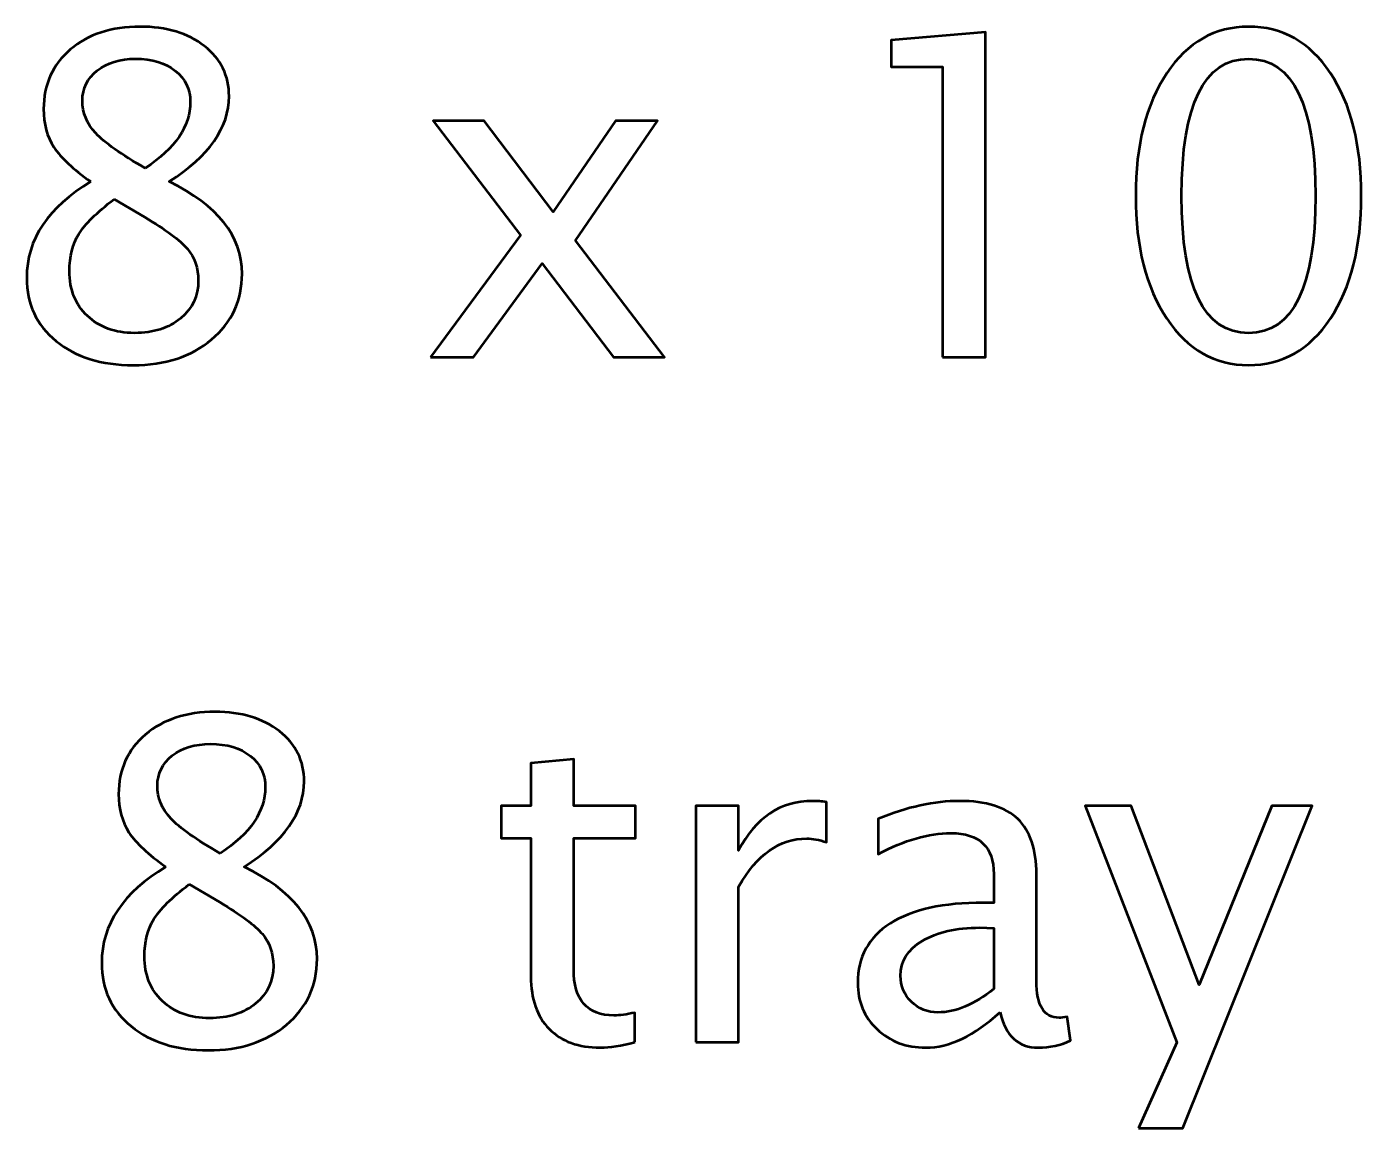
# Model space of a CAD drawing. Header units: centimetres. Extents: x -143 to 63, y -92 to 73.
# Drawn here: x -2.67 to 2.61, y -64.5 to -60.14 of the extents above; entities that cross this region are included whole.
import ezdxf

# ---------------------------------------------------------------- set-up
doc = ezdxf.new("R2010")
doc.units = ezdxf.units.CM
doc.header["$MEASUREMENT"] = 0
doc.layers.add('Layer 1', color=7, linetype='Continuous')

msp = doc.modelspace()

# ---------------------------------------------------------------- linework, layer by layer
at = {"layer": 'Layer 1', "color": 5, "lineweight": 53}
for points, knots in [([(-2.4117, -60.75496), (-2.48166, -60.70616), (-2.53046, -60.66089), (-2.5578, -60.61885), (-2.5578, -60.61885), (-2.58514, -60.5771), (-2.59867, -60.52654), (-2.59867, -60.46745), (-2.59867, -60.46745), (-2.59867, -60.37102), (-2.56339, -60.29253), (-2.49313, -60.23226), (-2.49313, -60.23226), (-2.42257, -60.17199), (-2.33056, -60.14201), (-2.21708, -60.14201), (-2.21708, -60.14201), (-2.11242, -60.14201), (-2.02746, -60.16758), (-1.96249, -60.21874), (-1.96249, -60.21874), (-1.89752, -60.2696), (-1.86489, -60.33604), (-1.86489, -60.41747), (-1.86489, -60.41747), (-1.86489, -60.54094), (-1.94397, -60.65354), (-2.10184, -60.75496), (-2.10184, -60.75496), (-1.90987, -60.84903), (-1.81374, -60.97045), (-1.81374, -61.1192), (-1.81374, -61.1192), (-1.81374, -61.22533), (-1.85401, -61.31205), (-1.93427, -61.37967), (-1.93427, -61.37967), (-2.01453, -61.44699), (-2.11771, -61.4808), (-2.24413, -61.4808), (-2.24413, -61.4808), (-2.37024, -61.4808), (-2.47196, -61.44905), (-2.54957, -61.38555), (-2.54957, -61.38555), (-2.62689, -61.32234), (-2.6657, -61.23885), (-2.6657, -61.13567), (-2.6657, -61.13567), (-2.6657, -60.9828), (-2.58103, -60.85609), (-2.4117, -60.75496)], [0, 0, 0, 0, 0.0714286, 0.0714286, 0.0714286, 0.0714286, 0.1428571, 0.1428571, 0.1428571, 0.1428571, 0.2142857, 0.2142857, 0.2142857, 0.2142857, 0.2857143, 0.2857143, 0.2857143, 0.2857143, 0.3571429, 0.3571429, 0.3571429, 0.3571429, 0.4285714, 0.4285714, 0.4285714, 0.4285714, 0.5, 0.5, 0.5, 0.5, 0.5714286, 0.5714286, 0.5714286, 0.5714286, 0.6428571, 0.6428571, 0.6428571, 0.6428571, 0.7142857, 0.7142857, 0.7142857, 0.7142857, 0.7857143, 0.7857143, 0.7857143, 0.7857143, 0.8571429, 0.8571429, 0.8571429, 0.8571429, 1, 1, 1, 1]), ([(2.16855, -61.4808), (2.03479, -61.4808), (1.9269, -61.41936), (1.84517, -61.29677), (1.84517, -61.29677), (1.76315, -61.17418), (1.72229, -61.01249), (1.72229, -60.8114), (1.72229, -60.8114), (1.72229, -60.61032), (1.76315, -60.44863), (1.84517, -60.32604), (1.84517, -60.32604), (1.9269, -60.20345), (2.03479, -60.14201), (2.16855, -60.14201), (2.16855, -60.14201), (2.3029, -60.14201), (2.41079, -60.20316), (2.49252, -60.32545), (2.49252, -60.32545), (2.57395, -60.44775), (2.61481, -60.60973), (2.61481, -60.8114), (2.61481, -60.8114), (2.61481, -61.01249), (2.57395, -61.17418), (2.49252, -61.29677), (2.49252, -61.29677), (2.41079, -61.41936), (2.3029, -61.4808), (2.16855, -61.4808)], [0, 0, 0, 0, 0.1111111, 0.1111111, 0.1111111, 0.1111111, 0.2222222, 0.2222222, 0.2222222, 0.2222222, 0.3333333, 0.3333333, 0.3333333, 0.3333333, 0.4444444, 0.4444444, 0.4444444, 0.4444444, 0.5555556, 0.5555556, 0.5555556, 0.5555556, 0.6666667, 0.6666667, 0.6666667, 0.6666667, 0.7777778, 0.7777778, 0.7777778, 0.7777778, 1, 1, 1, 1]), ([(0.95793, -61.44905), (0.95793, -61.44905), (0.95793, -60.30076), (0.95793, -60.30076), (0.95793, -60.30076), (0.95793, -60.30076), (0.75508, -60.30076), (0.75508, -60.30076), (0.75508, -60.30076), (0.75508, -60.30076), (0.75508, -60.19492), (0.75508, -60.19492), (0.75508, -60.19492), (0.75508, -60.19492), (1.12726, -60.16317), (1.12726, -60.16317), (1.12726, -60.16317), (1.12726, -60.16317), (1.12726, -61.44905), (1.12726, -61.44905), (1.12726, -61.44905), (1.12726, -61.44905), (0.95793, -61.44905), (0.95793, -61.44905)], [0, 0, 0, 0, 0.1428571, 0.1428571, 0.1428571, 0.1428571, 0.2857143, 0.2857143, 0.2857143, 0.2857143, 0.4285714, 0.4285714, 0.4285714, 0.4285714, 0.5714286, 0.5714286, 0.5714286, 0.5714286, 0.7142857, 0.7142857, 0.7142857, 0.7142857, 1, 1, 1, 1]), ([(-2.1965, -60.70175), (-2.07773, -60.62326), (-2.01835, -60.53624), (-2.01835, -60.4401), (-2.01835, -60.4401), (-2.01835, -60.38866), (-2.03834, -60.3475), (-2.07803, -60.31604), (-2.07803, -60.31604), (-2.11801, -60.28459), (-2.17004, -60.26901), (-2.23442, -60.26901), (-2.23442, -60.26901), (-2.29675, -60.26901), (-2.34761, -60.28429), (-2.38671, -60.31516), (-2.38671, -60.31516), (-2.42581, -60.34603), (-2.44521, -60.38572), (-2.44521, -60.43481), (-2.44521, -60.43481), (-2.44521, -60.48244), (-2.42757, -60.52536), (-2.39229, -60.56358), (-2.39229, -60.56358), (-2.35701, -60.6015), (-2.29175, -60.64766), (-2.1965, -60.70175)], [0, 0, 0, 0, 0.125, 0.125, 0.125, 0.125, 0.25, 0.25, 0.25, 0.25, 0.375, 0.375, 0.375, 0.375, 0.5, 0.5, 0.5, 0.5, 0.625, 0.625, 0.625, 0.625, 0.75, 0.75, 0.75, 0.75, 1, 1, 1, 1]), ([(2.16826, -61.3538), (2.34494, -61.3538), (2.43313, -61.173), (2.43313, -60.8114), (2.43313, -60.8114), (2.43313, -60.44981), (2.34494, -60.26901), (2.16826, -60.26901), (2.16826, -60.26901), (1.99216, -60.26901), (1.90397, -60.44981), (1.90397, -60.8114), (1.90397, -60.8114), (1.90397, -61.173), (1.99216, -61.3538), (2.16826, -61.3538)], [0, 0, 0, 0, 0.2, 0.2, 0.2, 0.2, 0.4, 0.4, 0.4, 0.4, 0.6, 0.6, 0.6, 0.6, 1, 1, 1, 1]), ([(-1.06819, -61.44905), (-1.06819, -61.44905), (-0.71218, -60.96663), (-0.71218, -60.96663), (-0.71218, -60.96663), (-0.71218, -60.96663), (-1.05761, -60.51419), (-1.05761, -60.51419), (-1.05761, -60.51419), (-1.05761, -60.51419), (-0.85564, -60.51419), (-0.85564, -60.51419), (-0.85564, -60.51419), (-0.85564, -60.51419), (-0.58283, -60.87432), (-0.58283, -60.87432), (-0.58283, -60.87432), (-0.58283, -60.87432), (-0.33588, -60.51419), (-0.33588, -60.51419), (-0.33588, -60.51419), (-0.33588, -60.51419), (-0.17037, -60.51419), (-0.17037, -60.51419), (-0.17037, -60.51419), (-0.17037, -60.51419), (-0.49375, -60.98838), (-0.49375, -60.98838), (-0.49375, -60.98838), (-0.49375, -60.98838), (-0.14215, -61.44905), (-0.14215, -61.44905), (-0.14215, -61.44905), (-0.14215, -61.44905), (-0.34412, -61.44905), (-0.34412, -61.44905), (-0.34412, -61.44905), (-0.34412, -61.44905), (-0.62575, -61.07863), (-0.62575, -61.07863), (-0.62575, -61.07863), (-0.62575, -61.07863), (-0.89827, -61.44905), (-0.89827, -61.44905), (-0.89827, -61.44905), (-0.89827, -61.44905), (-1.06819, -61.44905), (-1.06819, -61.44905)], [0, 0, 0, 0, 0.0769231, 0.0769231, 0.0769231, 0.0769231, 0.1538462, 0.1538462, 0.1538462, 0.1538462, 0.2307692, 0.2307692, 0.2307692, 0.2307692, 0.3076923, 0.3076923, 0.3076923, 0.3076923, 0.3846154, 0.3846154, 0.3846154, 0.3846154, 0.4615385, 0.4615385, 0.4615385, 0.4615385, 0.5384615, 0.5384615, 0.5384615, 0.5384615, 0.6153846, 0.6153846, 0.6153846, 0.6153846, 0.6923077, 0.6923077, 0.6923077, 0.6923077, 0.7692308, 0.7692308, 0.7692308, 0.7692308, 0.8461538, 0.8461538, 0.8461538, 0.8461538, 1, 1, 1, 1]), ([(-2.31939, -60.82375), (-2.38818, -60.87667), (-2.43492, -60.92282), (-2.45961, -60.96222), (-2.45961, -60.96222), (-2.48401, -61.00161), (-2.49636, -61.05041), (-2.49636, -61.10921), (-2.49636, -61.10921), (-2.49636, -61.18211), (-2.47284, -61.2412), (-2.42551, -61.28618), (-2.42551, -61.28618), (-2.37818, -61.33116), (-2.31615, -61.3538), (-2.23883, -61.3538), (-2.23883, -61.3538), (-2.16446, -61.3538), (-2.1039, -61.33469), (-2.05715, -61.29618), (-2.05715, -61.29618), (-2.01012, -61.25767), (-1.9866, -61.20769), (-1.9866, -61.14625), (-1.9866, -61.14625), (-1.9866, -61.09686), (-2.001, -61.05482), (-2.03011, -61.02072), (-2.03011, -61.02072), (-2.05921, -60.98662), (-2.11536, -60.94487), (-2.19856, -60.89548), (-2.19856, -60.89548), (-2.19856, -60.89548), (-2.31939, -60.82375), (-2.31939, -60.82375)], [0, 0, 0, 0, 0.1, 0.1, 0.1, 0.1, 0.2, 0.2, 0.2, 0.2, 0.3, 0.3, 0.3, 0.3, 0.4, 0.4, 0.4, 0.4, 0.5, 0.5, 0.5, 0.5, 0.6, 0.6, 0.6, 0.6, 0.7, 0.7, 0.7, 0.7, 0.8, 0.8, 0.8, 0.8, 1, 1, 1, 1]), ([(-2.11492, -63.46547), (-2.18488, -63.41667), (-2.23368, -63.3714), (-2.26102, -63.32936), (-2.26102, -63.32936), (-2.28836, -63.28761), (-2.30189, -63.23705), (-2.30189, -63.17796), (-2.30189, -63.17796), (-2.30189, -63.08153), (-2.26661, -63.00304), (-2.19635, -62.94277), (-2.19635, -62.94277), (-2.12579, -62.8825), (-2.03378, -62.85252), (-1.9203, -62.85252), (-1.9203, -62.85252), (-1.81564, -62.85252), (-1.73068, -62.87809), (-1.66571, -62.92925), (-1.66571, -62.92925), (-1.60074, -62.98011), (-1.56811, -63.04655), (-1.56811, -63.12798), (-1.56811, -63.12798), (-1.56811, -63.25145), (-1.64719, -63.36405), (-1.80506, -63.46547), (-1.80506, -63.46547), (-1.61309, -63.55954), (-1.51696, -63.68096), (-1.51696, -63.82971), (-1.51696, -63.82971), (-1.51696, -63.93584), (-1.55723, -64.02256), (-1.63749, -64.09018), (-1.63749, -64.09018), (-1.71775, -64.1575), (-1.82093, -64.19131), (-1.94735, -64.19131), (-1.94735, -64.19131), (-2.07346, -64.19131), (-2.17518, -64.15956), (-2.25279, -64.09606), (-2.25279, -64.09606), (-2.33011, -64.03285), (-2.36892, -63.94936), (-2.36892, -63.84618), (-2.36892, -63.84618), (-2.36892, -63.69331), (-2.28425, -63.5666), (-2.11492, -63.46547)], [0, 0, 0, 0, 0.0714286, 0.0714286, 0.0714286, 0.0714286, 0.1428571, 0.1428571, 0.1428571, 0.1428571, 0.2142857, 0.2142857, 0.2142857, 0.2142857, 0.2857143, 0.2857143, 0.2857143, 0.2857143, 0.3571429, 0.3571429, 0.3571429, 0.3571429, 0.4285714, 0.4285714, 0.4285714, 0.4285714, 0.5, 0.5, 0.5, 0.5, 0.5714286, 0.5714286, 0.5714286, 0.5714286, 0.6428571, 0.6428571, 0.6428571, 0.6428571, 0.7142857, 0.7142857, 0.7142857, 0.7142857, 0.7857143, 0.7857143, 0.7857143, 0.7857143, 0.8571429, 0.8571429, 0.8571429, 0.8571429, 1, 1, 1, 1]), ([(-1.89972, -63.41226), (-1.78095, -63.33377), (-1.72157, -63.24675), (-1.72157, -63.15061), (-1.72157, -63.15061), (-1.72157, -63.09917), (-1.74156, -63.05801), (-1.78125, -63.02655), (-1.78125, -63.02655), (-1.82123, -62.9951), (-1.87326, -62.97952), (-1.93764, -62.97952), (-1.93764, -62.97952), (-1.99997, -62.97952), (-2.05083, -62.9948), (-2.08993, -63.02567), (-2.08993, -63.02567), (-2.12903, -63.05654), (-2.14843, -63.09623), (-2.14843, -63.14532), (-2.14843, -63.14532), (-2.14843, -63.19295), (-2.13079, -63.23587), (-2.09551, -63.27409), (-2.09551, -63.27409), (-2.06023, -63.31201), (-1.99497, -63.35817), (-1.89972, -63.41226)], [0, 0, 0, 0, 0.125, 0.125, 0.125, 0.125, 0.25, 0.25, 0.25, 0.25, 0.375, 0.375, 0.375, 0.375, 0.5, 0.5, 0.5, 0.5, 0.625, 0.625, 0.625, 0.625, 0.75, 0.75, 0.75, 0.75, 1, 1, 1, 1]), ([(-0.25988, -64.15927), (-0.31221, -64.17367), (-0.35778, -64.18073), (-0.39629, -64.18073), (-0.39629, -64.18073), (-0.48272, -64.18073), (-0.55004, -64.15603), (-0.59826, -64.10664), (-0.59826, -64.10664), (-0.64676, -64.05725), (-0.67087, -63.98876), (-0.67087, -63.90086), (-0.67087, -63.90086), (-0.67087, -63.90086), (-0.67087, -63.3517), (-0.67087, -63.3517), (-0.67087, -63.3517), (-0.67087, -63.3517), (-0.78788, -63.3517), (-0.78788, -63.3517), (-0.78788, -63.3517), (-0.78788, -63.3517), (-0.78788, -63.2247), (-0.78788, -63.2247), (-0.78788, -63.2247), (-0.78788, -63.2247), (-0.67087, -63.2247), (-0.67087, -63.2247), (-0.67087, -63.2247), (-0.67087, -63.2247), (-0.67087, -63.05566), (-0.67087, -63.05566), (-0.67087, -63.05566), (-0.67087, -63.05566), (-0.50154, -63.03949), (-0.50154, -63.03949), (-0.50154, -63.03949), (-0.50154, -63.03949), (-0.50154, -63.2247), (-0.50154, -63.2247), (-0.50154, -63.2247), (-0.50154, -63.2247), (-0.25636, -63.2247), (-0.25636, -63.2247), (-0.25636, -63.2247), (-0.25636, -63.2247), (-0.25636, -63.3517), (-0.25636, -63.3517), (-0.25636, -63.3517), (-0.25636, -63.3517), (-0.50154, -63.3517), (-0.50154, -63.3517), (-0.50154, -63.3517), (-0.50154, -63.3517), (-0.50154, -63.87028), (-0.50154, -63.87028), (-0.50154, -63.87028), (-0.50154, -63.99258), (-0.44833, -64.05373), (-0.3422, -64.05373), (-0.3422, -64.05373), (-0.31956, -64.05373), (-0.29222, -64.0499), (-0.25988, -64.04256), (-0.25988, -64.04256), (-0.25988, -64.04256), (-0.25988, -64.15927), (-0.25988, -64.15927)], [0, 0, 0, 0, 0.0555556, 0.0555556, 0.0555556, 0.0555556, 0.1111111, 0.1111111, 0.1111111, 0.1111111, 0.1666667, 0.1666667, 0.1666667, 0.1666667, 0.2222222, 0.2222222, 0.2222222, 0.2222222, 0.2777778, 0.2777778, 0.2777778, 0.2777778, 0.3333333, 0.3333333, 0.3333333, 0.3333333, 0.3888889, 0.3888889, 0.3888889, 0.3888889, 0.4444444, 0.4444444, 0.4444444, 0.4444444, 0.5, 0.5, 0.5, 0.5, 0.5555556, 0.5555556, 0.5555556, 0.5555556, 0.6111111, 0.6111111, 0.6111111, 0.6111111, 0.6666667, 0.6666667, 0.6666667, 0.6666667, 0.7222222, 0.7222222, 0.7222222, 0.7222222, 0.7777778, 0.7777778, 0.7777778, 0.7777778, 0.8333333, 0.8333333, 0.8333333, 0.8333333, 0.8888889, 0.8888889, 0.8888889, 0.8888889, 1, 1, 1, 1]), ([(-0.01824, -64.15956), (-0.01824, -64.15956), (-0.01824, -63.2247), (-0.01824, -63.2247), (-0.01824, -63.2247), (-0.01824, -63.2247), (0.1511, -63.2247), (0.1511, -63.2247), (0.1511, -63.2247), (0.1511, -63.2247), (0.1511, -63.40138), (0.1511, -63.40138), (0.1511, -63.40138), (0.21842, -63.27056), (0.31602, -63.2053), (0.4442, -63.2053), (0.4442, -63.2053), (0.46154, -63.2053), (0.47977, -63.20677), (0.49858, -63.20971), (0.49858, -63.20971), (0.49858, -63.20971), (0.49858, -63.36816), (0.49858, -63.36816), (0.49858, -63.36816), (0.46919, -63.35846), (0.44331, -63.35346), (0.42097, -63.35346), (0.42097, -63.35346), (0.31337, -63.35346), (0.22342, -63.41696), (0.1511, -63.54426), (0.1511, -63.54426), (0.1511, -63.54426), (0.1511, -64.15956), (0.1511, -64.15956), (0.1511, -64.15956), (0.1511, -64.15956), (-0.01824, -64.15956), (-0.01824, -64.15956)], [0, 0, 0, 0, 0.0909091, 0.0909091, 0.0909091, 0.0909091, 0.1818182, 0.1818182, 0.1818182, 0.1818182, 0.2727273, 0.2727273, 0.2727273, 0.2727273, 0.3636364, 0.3636364, 0.3636364, 0.3636364, 0.4545455, 0.4545455, 0.4545455, 0.4545455, 0.5454545, 0.5454545, 0.5454545, 0.5454545, 0.6363636, 0.6363636, 0.6363636, 0.6363636, 0.7272727, 0.7272727, 0.7272727, 0.7272727, 0.8181818, 0.8181818, 0.8181818, 0.8181818, 1, 1, 1, 1]), ([(1.18532, -64.0405), (1.0836, -64.13398), (0.98571, -64.18073), (0.89163, -64.18073), (0.89163, -64.18073), (0.81431, -64.18073), (0.74993, -64.15662), (0.69907, -64.10811), (0.69907, -64.10811), (0.64792, -64.05961), (0.62234, -63.99846), (0.62234, -63.92467), (0.62234, -63.92467), (0.62234, -63.82266), (0.66527, -63.74416), (0.75111, -63.68948), (0.75111, -63.68948), (0.83695, -63.6348), (0.96013, -63.60746), (1.12064, -63.60746), (1.12064, -63.60746), (1.12064, -63.60746), (1.16033, -63.60746), (1.16033, -63.60746), (1.16033, -63.60746), (1.16033, -63.60746), (1.16033, -63.49487), (1.16033, -63.49487), (1.16033, -63.49487), (1.16033, -63.38639), (1.10389, -63.3323), (0.9907, -63.3323), (0.9907, -63.3323), (0.9031, -63.3323), (0.80726, -63.35993), (0.70348, -63.4152), (0.70348, -63.4152), (0.70348, -63.4152), (0.70348, -63.27585), (0.70348, -63.27585), (0.70348, -63.27585), (0.81755, -63.22881), (0.92515, -63.2053), (1.02598, -63.2053), (1.02598, -63.2053), (1.12976, -63.2053), (1.20649, -63.22881), (1.25558, -63.27615), (1.25558, -63.27615), (1.30497, -63.32348), (1.32966, -63.39638), (1.32966, -63.49487), (1.32966, -63.49487), (1.32966, -63.49487), (1.32966, -63.91732), (1.32966, -63.91732), (1.32966, -63.91732), (1.32966, -64.01404), (1.35936, -64.06255), (1.41903, -64.06255), (1.41903, -64.06255), (1.42638, -64.06255), (1.43726, -64.06137), (1.45167, -64.05902), (1.45167, -64.05902), (1.45167, -64.05902), (1.46372, -64.15309), (1.46372, -64.15309), (1.46372, -64.15309), (1.42521, -64.17161), (1.38288, -64.18073), (1.33643, -64.18073), (1.33643, -64.18073), (1.25734, -64.18073), (1.20707, -64.13398), (1.18532, -64.0405)], [0, 0, 0, 0, 0.05, 0.05, 0.05, 0.05, 0.1, 0.1, 0.1, 0.1, 0.15, 0.15, 0.15, 0.15, 0.2, 0.2, 0.2, 0.2, 0.25, 0.25, 0.25, 0.25, 0.3, 0.3, 0.3, 0.3, 0.35, 0.35, 0.35, 0.35, 0.4, 0.4, 0.4, 0.4, 0.45, 0.45, 0.45, 0.45, 0.5, 0.5, 0.5, 0.5, 0.55, 0.55, 0.55, 0.55, 0.6, 0.6, 0.6, 0.6, 0.65, 0.65, 0.65, 0.65, 0.7, 0.7, 0.7, 0.7, 0.75, 0.75, 0.75, 0.75, 0.8, 0.8, 0.8, 0.8, 0.85, 0.85, 0.85, 0.85, 0.9, 0.9, 0.9, 0.9, 1, 1, 1, 1]), ([(1.73271, -64.49999), (1.73271, -64.49999), (1.88441, -64.16074), (1.88441, -64.16074), (1.88441, -64.16074), (1.88441, -64.16074), (1.52222, -63.2247), (1.52222, -63.2247), (1.52222, -63.2247), (1.52222, -63.2247), (1.7039, -63.2247), (1.7039, -63.2247), (1.7039, -63.2247), (1.7039, -63.2247), (1.97319, -63.93261), (1.97319, -63.93261), (1.97319, -63.93261), (1.97319, -63.93261), (2.26041, -63.2247), (2.26041, -63.2247), (2.26041, -63.2247), (2.26041, -63.2247), (2.42004, -63.2247), (2.42004, -63.2247), (2.42004, -63.2247), (2.42004, -63.2247), (1.9091, -64.49999), (1.9091, -64.49999), (1.9091, -64.49999), (1.9091, -64.49999), (1.73271, -64.49999), (1.73271, -64.49999)], [0, 0, 0, 0, 0.1111111, 0.1111111, 0.1111111, 0.1111111, 0.2222222, 0.2222222, 0.2222222, 0.2222222, 0.3333333, 0.3333333, 0.3333333, 0.3333333, 0.4444444, 0.4444444, 0.4444444, 0.4444444, 0.5555556, 0.5555556, 0.5555556, 0.5555556, 0.6666667, 0.6666667, 0.6666667, 0.6666667, 0.7777778, 0.7777778, 0.7777778, 0.7777778, 1, 1, 1, 1]), ([(-2.02261, -63.53426), (-2.0914, -63.58718), (-2.13814, -63.63333), (-2.16283, -63.67273), (-2.16283, -63.67273), (-2.18723, -63.71212), (-2.19958, -63.76092), (-2.19958, -63.81972), (-2.19958, -63.81972), (-2.19958, -63.89262), (-2.17606, -63.95171), (-2.12873, -63.99669), (-2.12873, -63.99669), (-2.0814, -64.04167), (-2.01937, -64.06431), (-1.94205, -64.06431), (-1.94205, -64.06431), (-1.86768, -64.06431), (-1.80712, -64.0452), (-1.76037, -64.00669), (-1.76037, -64.00669), (-1.71334, -63.96818), (-1.68982, -63.9182), (-1.68982, -63.85676), (-1.68982, -63.85676), (-1.68982, -63.80737), (-1.70422, -63.76533), (-1.73333, -63.73123), (-1.73333, -63.73123), (-1.76243, -63.69713), (-1.81858, -63.65538), (-1.90178, -63.60599), (-1.90178, -63.60599), (-1.90178, -63.60599), (-2.02261, -63.53426), (-2.02261, -63.53426)], [0, 0, 0, 0, 0.1, 0.1, 0.1, 0.1, 0.2, 0.2, 0.2, 0.2, 0.3, 0.3, 0.3, 0.3, 0.4, 0.4, 0.4, 0.4, 0.5, 0.5, 0.5, 0.5, 0.6, 0.6, 0.6, 0.6, 0.7, 0.7, 0.7, 0.7, 0.8, 0.8, 0.8, 0.8, 1, 1, 1, 1]), ([(1.16033, -63.94819), (1.16033, -63.94819), (1.16033, -63.708), (1.16033, -63.708), (1.16033, -63.708), (1.16033, -63.708), (1.10594, -63.70624), (1.10594, -63.70624), (1.10594, -63.70624), (1.01187, -63.70624), (0.93602, -63.72359), (0.87811, -63.75828), (0.87811, -63.75828), (0.82049, -63.79326), (0.79168, -63.83941), (0.79168, -63.89703), (0.79168, -63.89703), (0.79168, -63.93731), (0.80608, -63.97141), (0.8346, -63.99934), (0.8346, -63.99934), (0.86341, -64.02727), (0.89839, -64.04138), (0.93984, -64.04138), (0.93984, -64.04138), (1.0104, -64.04138), (1.0839, -64.01022), (1.16033, -63.94819)], [0, 0, 0, 0, 0.125, 0.125, 0.125, 0.125, 0.25, 0.25, 0.25, 0.25, 0.375, 0.375, 0.375, 0.375, 0.5, 0.5, 0.5, 0.5, 0.625, 0.625, 0.625, 0.625, 0.75, 0.75, 0.75, 0.75, 1, 1, 1, 1])]:
    msp.add_open_spline(points, degree=3, knots=knots, dxfattribs=at)

doc.saveas('drawing.dxf')
